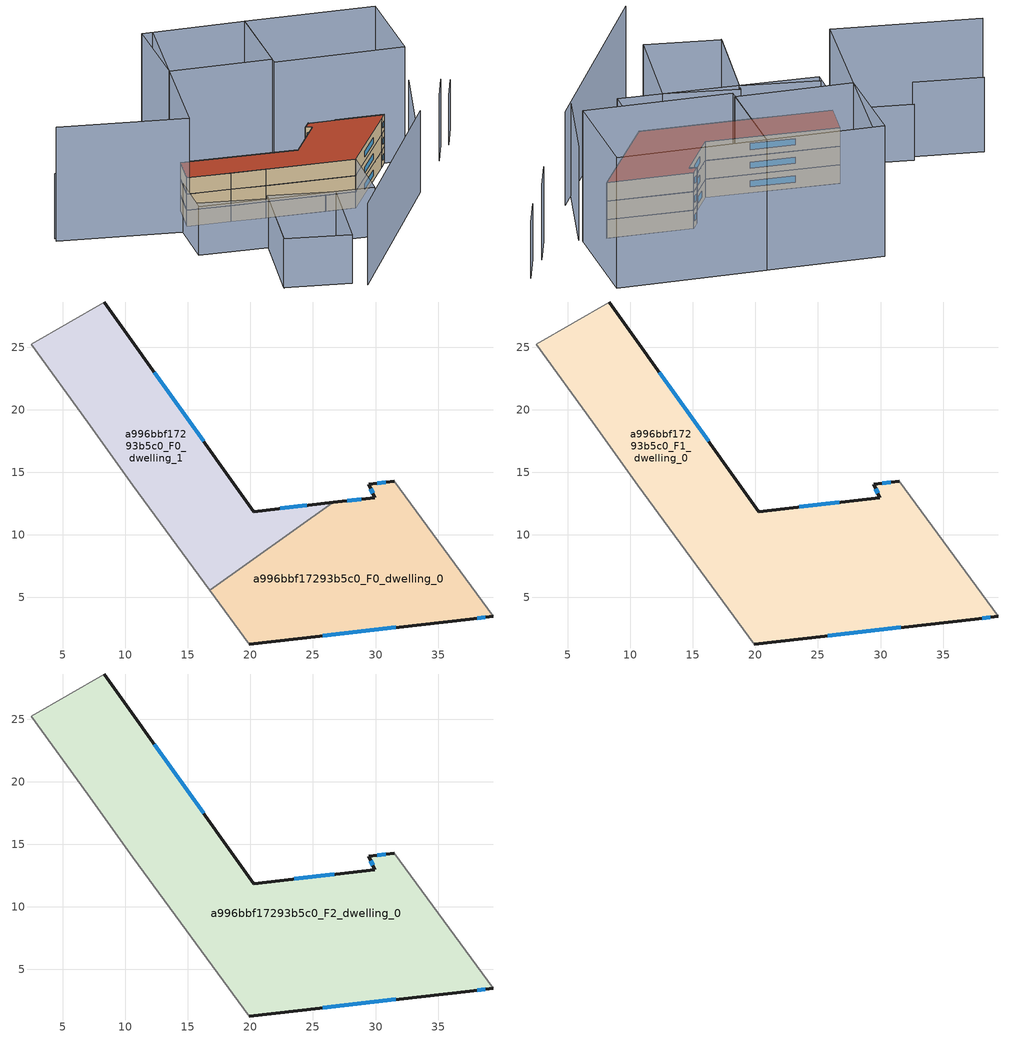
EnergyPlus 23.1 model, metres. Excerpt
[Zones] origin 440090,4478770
a996bbf17293b5c0_F0_dwelling_0
 floor ground (EU_floor_Construction): 39.41,3.49 31.49,14.29 29.45,14.06 29.96,12.98 26.64,12.6 16.77,5.57 19.91,1.28 37.51,3.27 z0
 wall outside (EU_wall_Construction): 39.41,3.49 37.51,3.27 19.91,1.28 / 26.64,12.6 29.96,12.98 29.45,14.06 31.49,14.29 z0:3
 wall adiabatic (EU_wall_Construction): 31.49,14.29 39.41,3.49 / 19.91,1.28 16.77,5.57 z0:3
 wall to a996bbf17293b5c0_F0_dwelling_1 (EU_wall_Construction): 16.77,5.57 26.64,12.6 z0:3
 window (EU_Window_Construction): 30.13,14.14 30.81,14.21 / 38.77,3.42 38.15,3.35 / 31.63,2.61 25.79,1.95 / 27.75,12.73 28.85,12.85 / 29.79,13.34 29.62,13.7 z1:2
a996bbf17293b5c0_F0_dwelling_1
 floor ground (EU_floor_Construction): 26.64,12.6 20.25,11.87 8.32,28.62 2.49,25.25 7.01,19.01 10.61,13.99 16.77,5.57 z0
 wall outside (EU_wall_Construction): 8.32,28.62 20.25,11.87 26.64,12.6 z0:3
 wall adiabatic (EU_wall_Construction): 16.77,5.57 10.61,13.99 7.01,19.01 2.49,25.25 8.32,28.62 z0:3
 window (EU_Window_Construction): 12.31,23.02 16.26,17.47 / 22.39,12.11 24.5,12.36 z1:2
a996bbf17293b5c0_F1_dwelling_0
 floor to a996bbf17293b5c0_F0_dwelling_0 (EU_floor_Construction): 39.41,3.49 31.49,14.29 29.45,14.06 29.96,12.98 26.64,12.6 16.77,5.57 19.91,1.28 37.51,3.27 z3
 floor to a996bbf17293b5c0_F0_dwelling_1 (EU_floor_Construction): 26.64,12.6 20.25,11.87 8.32,28.62 2.49,25.25 7.01,19.01 10.61,13.99 16.77,5.57 z3
 wall outside (EU_wall_Construction): 8.32,28.62 20.25,11.87 29.96,12.98 29.45,14.06 31.49,14.29 / 39.41,3.49 37.51,3.27 19.91,1.28 z3:6
 wall adiabatic (EU_wall_Construction): 31.49,14.29 39.41,3.49 / 19.91,1.28 10.61,13.99 7.01,19.01 2.49,25.25 8.32,28.62 z3:6
 window (EU_Window_Construction): 12.31,23.02 16.26,17.47 / 23.5,12.24 26.71,12.61 / 29.79,13.34 29.62,13.7 / 30.13,14.14 30.81,14.21 / 38.77,3.42 38.15,3.35 / 31.63,2.61 25.79,1.95 z4:5
a996bbf17293b5c0_F2_dwelling_0
 floor to a996bbf17293b5c0_F1_dwelling_0 (EU_floor_Construction): 39.41,3.49 31.49,14.29 29.45,14.06 29.96,12.98 20.25,11.87 8.32,28.62 2.49,25.25 7.01,19.01 10.61,13.99 19.91,1.28 37.51,3.27 z6
 wall outside (EU_wall_Construction): 8.32,28.62 20.25,11.87 29.96,12.98 29.45,14.06 31.49,14.29 / 39.41,3.49 37.51,3.27 19.91,1.28 z6:9
 wall adiabatic (EU_wall_Construction): 31.49,14.29 39.41,3.49 / 19.91,1.28 10.61,13.99 7.01,19.01 2.49,25.25 8.32,28.62 z6:9
 window (EU_Window_Construction): 12.31,23.02 16.26,17.47 / 23.5,12.24 26.71,12.61 / 29.79,13.34 29.62,13.7 / 30.13,14.14 30.81,14.21 / 38.77,3.42 38.15,3.35 / 31.63,2.61 25.79,1.95 z7:8
 roof outside (EU_roof_Construction): 31.49,14.29 39.41,3.49 37.51,3.27 19.91,1.28 10.61,13.99 7.01,19.01 2.49,25.25 8.32,28.62 20.25,11.87 29.96,12.98 29.45,14.06 z9
shading: -6.88,19.85 -0.84,9.27 / -0.84,9.27 -15.81,0.73 / -3.61,35.8 2.49,25.25 / 50.42,-3.95 56.99,-1.75 / -15.75,0.82 0.22,9.89 / 0.22,9.89 6.01,-0.29 / 6.01,-0.29 -9.96,-9.36 / -9.96,-9.36 -15.75,0.82 / 1.75,26.28 19.91,1.28 / 19.91,1.28 10.06,-5.87 / 10.06,-5.87 -8.1,19.12 / -8.1,19.12 1.75,26.28 z0:9; -9.5,-11.95 30.03,-6.5 / 26.5,-6.99 41.39,-0.12 z0:15; 43.56,-4.82 50.05,-2.67 / -10.06,44.35 -4.73,35.15 z0:12; 32.02,42.59 0.61,24.07 / 0.61,24.07 -11,43.76 / 27.71,18.98 41.96,29.74 / 41.96,29.74 55.84,11.38 / 55.84,11.38 41.58,0.61 / 41.58,0.61 27.71,18.98 / 31.02,44.18 41.97,29.68 / 41.97,29.68 28.79,19.73 / 28.79,19.73 17.84,34.23 / 17.84,34.23 31.02,44.18 z0:21
[Building]
EU S2 Campaign: North Axis=0; Terrain=City; Solar Distribution=FullExterior
[Site:Location]
Madrid: Latitude=40.5; Longitude=-3.5; Time Zone=1; Elevation=609
[SizingPeriod:WeatherFileDays]
AnnualSizingPeriod: Begin Month=1; Begin Day of Month=1; End Month=12; End Day of Month=31; Day of Week for Start Day=Monday; Use Weather File Daylight Saving Period=No; Use Weather File Rain and Snow Indicators=No
[MATERIAL]
EU_InternalMass_Material: Roughness=MediumRough; Thickness=0.1; Conductivity=1; Density=1800; Specific Heat=900; Thermal Absorptance=0.9; Solar Absorptance=0.7; Visible Absorptance=0.7
[MATERIAL:NOMASS] Roughness=MediumRough; Thermal Absorptance=0.9; Solar Absorptance=0.7; Visible Absorptance=0.7
Name | Thermal Resistance
EU_wall_NoMass | 0.459673
EU_roof_NoMass | 0.495815
EU_floor_NoMass | 0.788942
[WINDOWMATERIAL:SIMPLEGLAZINGSYSTEM]
EU_Window_SimpleGlazing: UFactor=4.26103; Solar Heat Gain Coefficient=0.85; Visible Transmittance=0.85
[CONSTRUCTION]
EU_wall_Construction: EU_wall_NoMass
EU_roof_Construction: EU_roof_NoMass
EU_floor_Construction: EU_floor_NoMass
EU_InternalMass_Construction: EU_InternalMass_Material
EU_Window_Construction: EU_Window_SimpleGlazing
[ZONE] Type=1; Multiplier=1; Ceiling Height=autocalculate; Floor Area=autocalculate; Part of Total Floor Area=Yes
Name | Volume
a996bbf17293b5c0_F0_dwelling_0 | 501.883
a996bbf17293b5c0_F1_dwelling_0; a996bbf17293b5c0_F2_dwelling_0 | 1003.77
a996bbf17293b5c0_F0_dwelling_1 | 501.89
[INTERNALMASS] Construction=EU_InternalMass_Construction
Name | Zone or ZoneList | Surface Area
a996bbf17293b5c0_F0_dwelling_0_EU_InternalMass | a996bbf17293b5c0_F0_dwelling_0 | 167.296
a996bbf17293b5c0_F0_dwelling_1_EU_InternalMass | a996bbf17293b5c0_F0_dwelling_1 | 167.296
a996bbf17293b5c0_F1_dwelling_0_EU_InternalMass | a996bbf17293b5c0_F1_dwelling_0 | 334.592
a996bbf17293b5c0_F2_dwelling_0_EU_InternalMass | a996bbf17293b5c0_F2_dwelling_0 | 334.592
[OTHEREQUIPMENT] Fuel Type=Electricity; Design Level Calculation Method=Watts/Area; Power per Zone Floor Area=1; Fraction Latent=0; Fraction Radiant=0; Fraction Lost=0; Carbon Dioxide Generation Rate=0; EndUse Subcategory=EU_Step8_InternalGains
Name | Zone or ZoneList or Space or SpaceList | Schedule
EU_Step8_InternalGain_a996bbf17293b5c0_F0_dwelling_0_f000 | a996bbf17293b5c0_F0_dwelling_0 | EU_Step8_GainSchedule_a996bbf17293b5c0_F0_dwelling_0_f000
EU_Step8_InternalGain_a996bbf17293b5c0_F0_dwelling_1_f000 | a996bbf17293b5c0_F0_dwelling_1 | EU_Step8_GainSchedule_a996bbf17293b5c0_F0_dwelling_1_f000
EU_Step8_InternalGain_a996bbf17293b5c0_F1_dwelling_0_f000 | a996bbf17293b5c0_F1_dwelling_0 | EU_Step8_GainSchedule_a996bbf17293b5c0_F1_dwelling_0_f000
EU_Step8_InternalGain_a996bbf17293b5c0_F2_dwelling_0_f000 | a996bbf17293b5c0_F2_dwelling_0 | EU_Step8_GainSchedule_a996bbf17293b5c0_F2_dwelling_0_f000
[ZONEVENTILATION:DESIGNFLOWRATE] Schedule=EU_AlwaysOn; Design Flow Rate Calculation Method=AirChanges/Hour; Air Changes per Hour=0.719161; Ventilation Type=Natural; Fan Pressure Rise=0; Fan Total Efficiency=1; Constant Term Coefficient=1; Temperature Term Coefficient=0; Velocity Term Coefficient=0; Velocity Squared Term Coefficient=0; Minimum Indoor Temperature=-100; Maximum Indoor Temperature=100; Delta Temperature=-100; Minimum Outdoor Temperature=-100; Maximum Outdoor Temperature=100; Maximum Wind Speed=40
Name | Zone or ZoneList or Space or SpaceList
EU_ConstantAir_a996bbf17293b5c0_F0_dwelling_0 | a996bbf17293b5c0_F0_dwelling_0
EU_ConstantAir_a996bbf17293b5c0_F0_dwelling_1 | a996bbf17293b5c0_F0_dwelling_1
EU_ConstantAir_a996bbf17293b5c0_F1_dwelling_0 | a996bbf17293b5c0_F1_dwelling_0
EU_ConstantAir_a996bbf17293b5c0_F2_dwelling_0 | a996bbf17293b5c0_F2_dwelling_0
[HVACTEMPLATE:THERMOSTAT] Constant Heating Setpoint=20; Constant Cooling Setpoint=50
EU_HeatOnly_a996bbf17293b5c0_F0_dwelling_0; EU_HeatOnly_a996bbf17293b5c0_F0_dwelling_1; EU_HeatOnly_a996bbf17293b5c0_F1_dwelling_0; EU_HeatOnly_a996bbf17293b5c0_F2_dwelling_0
[HVACTEMPLATE:ZONE:IDEALLOADSAIRSYSTEM] System Availability Schedule=EU_AlwaysOn; Maximum Heating Supply Air Temperature=50; Minimum Cooling Supply Air Temperature=13; Maximum Heating Supply Air Humidity Ratio=0.0156; Minimum Cooling Supply Air Humidity Ratio=0.0077; Heating Limit=NoLimit; Cooling Limit=NoLimit; Heating Availability Schedule=EU_AlwaysOn; Cooling Availability Schedule=EU_CoolingOff; Dehumidification Control Type=ConstantSensibleHeatRatio; Cooling Sensible Heat Ratio=0.7; Dehumidification Setpoint=60; Humidification Control Type=None; Humidification Setpoint=30; Outdoor Air Method=None; Outdoor Air Flow Rate per Person=0.00944; Outdoor Air Flow Rate per Zone Floor Area=0; Outdoor Air Flow Rate per Zone=0; Demand Controlled Ventilation Type=None; Outdoor Air Economizer Type=NoEconomizer; Heat Recovery Type=None; Sensible Heat Recovery Effectiveness=0.7; Latent Heat Recovery Effectiveness=0.65
Name | Template Thermostat
a996bbf17293b5c0_F0_dwelling_0 | EU_HeatOnly_a996bbf17293b5c0_F0_dwelling_0
a996bbf17293b5c0_F0_dwelling_1 | EU_HeatOnly_a996bbf17293b5c0_F0_dwelling_1
a996bbf17293b5c0_F1_dwelling_0 | EU_HeatOnly_a996bbf17293b5c0_F1_dwelling_0
a996bbf17293b5c0_F2_dwelling_0 | EU_HeatOnly_a996bbf17293b5c0_F2_dwelling_0
[SIZING:ZONE] Zone Cooling Design Supply Air Temperature Input Method=SupplyAirTemperature; Zone Cooling Design Supply Air Temperature=13; Zone Heating Design Supply Air Temperature Input Method=SupplyAirTemperature; Zone Heating Design Supply Air Temperature=50; Zone Cooling Design Supply Air Humidity Ratio=0.008; Zone Heating Design Supply Air Humidity Ratio=0.008; Cooling Design Air Flow Method=DesignDay; Cooling Design Air Flow Rate=0; Cooling Minimum Air Flow per Zone Floor Area=0.000762; Cooling Minimum Air Flow=0; Cooling Minimum Air Flow Fraction=0.2; Heating Design Air Flow Method=DesignDay; Heating Design Air Flow Rate=0; Heating Maximum Air Flow per Zone Floor Area=0.002032; Heating Maximum Air Flow=0.141576; Heating Maximum Air Flow Fraction=0.3; Account for Dedicated Outdoor Air System=No; Dedicated Outdoor Air System Control Strategy=NeutralSupplyAir; Dedicated Outdoor Air Low Setpoint Temperature for Design=autosize; Dedicated Outdoor Air High Setpoint Temperature for Design=autosize; Zone Load Sizing Method=Sensible Load Only No Latent Load; Zone Latent Cooling Design Supply Air Humidity Ratio Input Method=HumidityRatioDifference; Zone Cooling Design Supply Air Humidity Ratio Difference=0.005; Zone Latent Heating Design Supply Air Humidity Ratio Input Method=HumidityRatioDifference; Zone Humidification Design Supply Air Humidity Ratio Difference=0.005
a996bbf17293b5c0_F0_dwelling_0; a996bbf17293b5c0_F0_dwelling_1; a996bbf17293b5c0_F1_dwelling_0; a996bbf17293b5c0_F2_dwelling_0
[SCHEDULE:CONSTANT]
Name | Hourly Value
EU_AlwaysOn | 1
EU_CoolingOff | 0
[SCHEDULE:FILE] Column Number=1; Rows to Skip at Top=0; Number of Hours of Data=8760; Column Separator=Comma; Interpolate to Timestep=No; Minutes per Item=60; Adjust Schedule for Daylight Savings=Yes
Name | File
EU_Step8_GainSchedule_a996bbf17293b5c0_F0_dwelling_0_f000 | ../../schedules/a996bbf17293b5c0/a996bbf17293b5c0_F0_dwelling_0_f000_gain.csv
EU_Step8_GainSchedule_a996bbf17293b5c0_F0_dwelling_1_f000 | ../../schedules/a996bbf17293b5c0/a996bbf17293b5c0_F0_dwelling_1_f000_gain.csv
EU_Step8_GainSchedule_a996bbf17293b5c0_F1_dwelling_0_f000 | ../../schedules/a996bbf17293b5c0/a996bbf17293b5c0_F1_dwelling_0_f000_gain.csv
EU_Step8_GainSchedule_a996bbf17293b5c0_F2_dwelling_0_f000 | ../../schedules/a996bbf17293b5c0/a996bbf17293b5c0_F2_dwelling_0_f000_gain.csv
